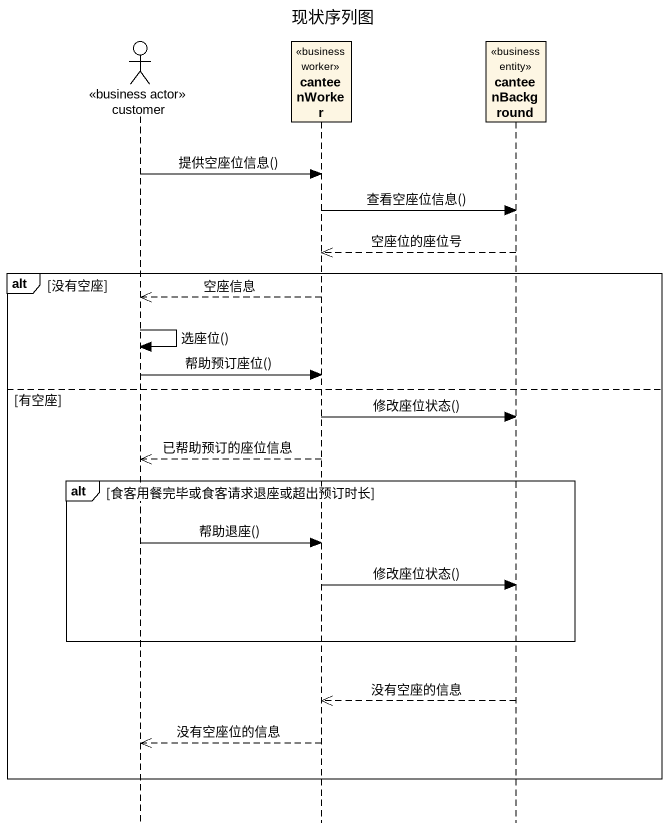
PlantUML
@startuml
title 现状序列图
hide footbox
actor customer <<business actor>>
participant canteenWorker <<business worker>>
participant canteenBackground <<business entity>>

customer -> canteenWorker : 提供空座位信息()
canteenWorker -> canteenBackground : 查看空座位信息()
canteenBackground -->> canteenWorker : 空座位的座位号
alt 没有空座
  canteenWorker -->> customer : 空座信息
  customer -> customer : 选座位()
  customer -> canteenWorker : 帮助预订座位()
else 有空座
  canteenWorker -> canteenBackground : 修改座位状态()
  canteenWorker -->> customer : 已帮助预订的座位信息
  alt 食客用餐完毕或食客请求退座或超出预订时长
    customer -> canteenWorker : 帮助退座()
    canteenWorker -> canteenBackground : 修改座位状态()
  end
  canteenBackground -->> canteenWorker : 没有空座的信息
  canteenWorker -->> customer : 没有空座位的信息
end
@enduml
